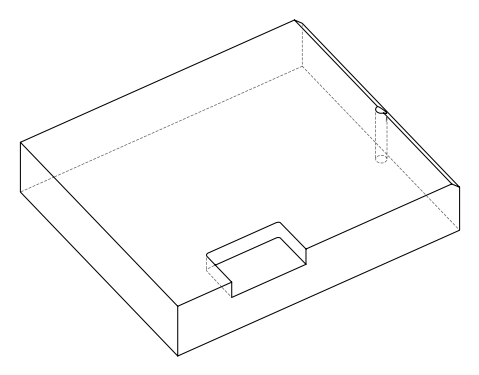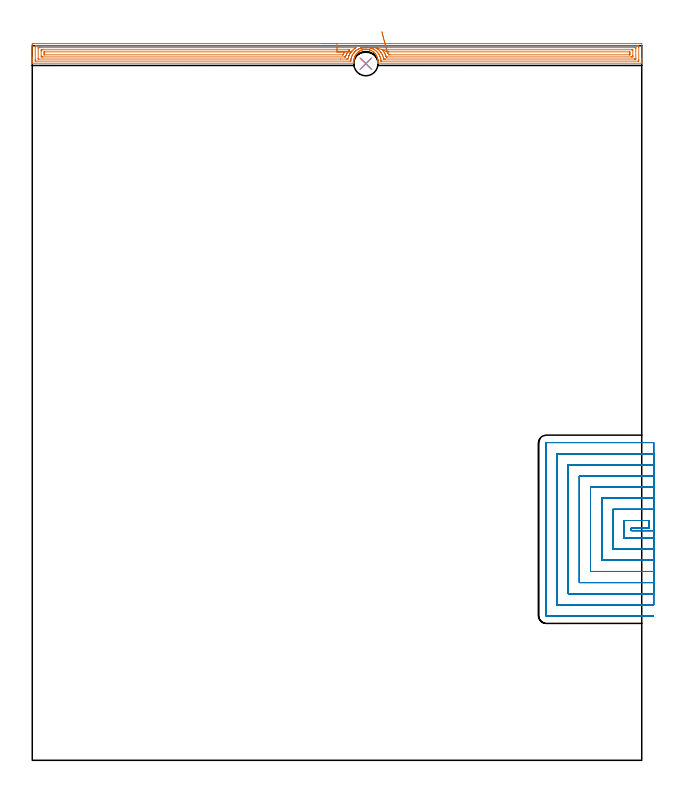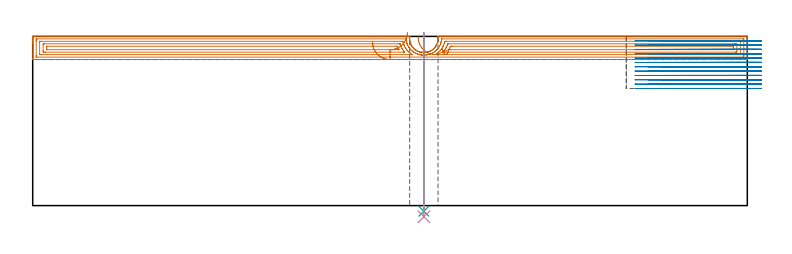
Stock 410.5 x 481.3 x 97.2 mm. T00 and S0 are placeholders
(PLAN: 4 operations, 3 tool changes, 71.1 min)
(1 AREA_MILL | FG_CHAMFER_SURFACE | UGT0205_001 | 16.59 min | 36300 mm3)
(2 MILL_SLOT | SLOT_PARTIAL_RECTANGULAR | NXT0201_013 | Follow Part, ap 2.5, ae 75% | 53.66 min | 263187 mm3)
(3 DRILL_THROUGH_HOLE_FROM_SOLID_MATERIAL | STEP1HOLE | NXT0301_065 | 0.41 min | 6582 mm3)
(4 DRILL_TO_ENLARGE_THROUGH_HOLE | STEP1HOLE | UGT0301_287 | 0.42 min | 13141 mm3)
(TOOL UGT0205_001 | Chamfer Mill 20 x 3 x 45 deg. | D20 FL50 Z2)
(TOOL NXT0201_013 | ENDMILL 10mm | D10 FL30 Z4)
(TOOL NXT0301_065 | Carbide Drill 9.4mm [860.1-0940-075A1-MM 2214] | D9.4 PA140 FL98 Z2)
(TOOL UGT0301_287 | Twist Drill 16.3 mm | D16.3 PA118 FL125 Z2)
(OP 1 AREA_MILL)
G17 G21 G94 G90
T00 M6
G54
G17 G0 G90 X195.25 Y482.8 S1061 M3
G43 Z107.2 H0
Z93.9
G94 G1 X195.288 Z93.028 F250.
X195.402 Z92.164
X195.591 Z91.312
X195.853 Z90.48
X196.187 Z89.674
X196.59 Z88.9
X197.059 Z88.164
X197.59 Z87.472
X198.179 Z86.829
X198.822 Z86.24
X199.514 Z85.708
X200.25 Z85.24
X201.024 Z84.837
X201.83 Z84.503
X202.662 Z84.241
X203.514 Z84.052
X204.378 Z83.938
X205.25 Z83.9
X409.879
X410.3 Y482.796 Z83.902
X410.49 Y482.792 Z83.906
X410.5 Y482.599 Z84.099
Y472.619 Z94.076
Y472.081 Z94.616
Y471.736 Z94.96
Y471.198 Z95.498
Y470.853 Z95.842
Y470.164 Z96.536
Y469.867 Z96.832
Y469.511 Z97.179
X410.493 Y469.503 Z97.188
X410.326 Y469.5 Z97.2
X232.951
X232.772 Y469.502 Z97.189
X232.783 Y469.676 Z97.017
X232.798 Y469.823 Z96.877
X232.803 Y469.869 Z96.831
X232.825 Y470.163 Z96.537
X232.832 Y470.259 Z96.44
X232.844 Y470.697 Z96.
X232.839 Y470.853 Z95.844
X232.832 Y471.137 Z95.561
X232.795 Y471.576 Z95.121
X232.735 Y472.014 Z94.682
X232.71 Y472.143 Z94.552
X232.65 Y472.455 Z94.242
X232.609 Y472.619 Z94.078
X232.54 Y472.894 Z93.805
X232.403 Y473.335 Z93.364
X232.341 Y473.502 Z93.197
X232.24 Y473.772 Z92.927
X232.045 Y474.228 Z92.47
X231.965 Y474.384 Z92.311
X231.937 Y474.439 Z92.258
X231.906 Y474.496 Z92.202
X231.823 Y474.65 Z92.049
X231.759 Y474.754 Z91.945
X231.715 Y474.826 Z91.871
X231.679 Y474.885 Z91.813
X231.553 Y475.093 Z91.606
X231.261 Y475.528 Z91.171
X231.164 Y475.658 Z91.04
X231.152 Y475.674 Z91.024
X230.84 Y476.046 Z90.653
X230.745 Y476.15 Z90.55
X230.512 Y476.406 Z90.293
X230.259 Y476.654 Z90.045
X230.16 Y476.739 Z89.959
X229.885 Y476.977 Z89.722
X229.499 Y477.284 Z89.416
X229.365 Y477.378 Z89.321
X228.924 Y477.659 Z89.04
X228.472 Y477.92 Z88.78
X228.223 Y478.045 Z88.655
X227.969 Y478.162 Z88.537
X227.589 Y478.31 Z88.384
X227.579 Y478.315 Z88.38
X227.34 Y478.398 Z88.299
X227.134 Y478.469 Z88.229
X226.686 Y478.597 Z88.101
X226.24 Y478.696 Z88.004
X225.793 Y478.766 Z87.927
X225.615 Y478.787 Z87.911
X225.504 Y478.798 Z87.899
X225.347 Y478.816 Z87.883
X224.9 Y478.836 Z87.853
X224.836 Y478.837 Z87.85
X224.816 Y478.838 Z87.851
X224.67 Y478.837 Z87.859
X224.669 Y478.839
X224.453 Y478.838 Z87.86
X224.015 Y478.811 Z87.883
X224.006 Y478.81 Z87.884
X223.909 Y478.801 Z87.897
X223.885 Y478.798 Z87.9
X223.559 Y478.761 Z87.935
X223.132 Y478.691 Z88.009
X223.113 Y478.688 Z88.012
X222.665 Y478.584 Z88.115
X222.602 Y478.566 Z88.133
X222.22 Y478.455 Z88.243
X222.079 Y478.406 Z88.292
X221.823 Y478.315 Z88.38
X221.551 Y478.21 Z88.49
X221.43 Y478.161 Z88.537
X221.334 Y478.118 Z88.579
X221.327 Y478.114 Z88.583
X220.876 Y477.887 Z88.811
X220.647 Y477.757 Z88.943
X220.434 Y477.636 Z89.064
X219.906 Y477.284 Z89.415
X219.541 Y477.004 Z89.695
X219.347 Y476.835 Z89.865
X219.207 Y476.712 Z89.987
X218.887 Y476.406 Z90.294
X218.647 Y476.155 Z90.545
X218.387 Y475.846 Z90.853
X218.143 Y475.527 Z91.171
X217.755 Y474.959 Z91.741
X217.578 Y474.65 Z92.049
X217.443 Y474.384 Z92.314
X217.356 Y474.214 Z92.484
X217.159 Y473.772 Z92.927
X217.071 Y473.538 Z93.162
X217.001 Y473.349 Z93.351
X216.861 Y472.922 Z93.778
X216.75 Y472.455 Z94.242
X216.682 Y472.101 Z94.595
X216.665 Y472.014 Z94.682
X216.605 Y471.576 Z95.121
X216.569 Y471.137 Z95.561
X216.561 Y470.853 Z95.844
X216.556 Y470.697 Z96.
X216.573 Y470.258 Z96.439
X216.597 Y469.97 Z96.724
X216.62 Y469.711 Z96.983
X216.631 Y469.514 Z97.178
X216.63 Y469.503 Z97.189
X216.42 Y469.5 Z97.2
X0.174
X0.007 Y469.503 Z97.188
X0. Y469.511 Z97.179
Y469.867 Z96.832
Y470.164 Z96.536
Y470.853 Z95.842
Y472.081 Z94.616
Y472.619 Z94.076
Y473.232 Z93.463
Y482.33 Z84.368
X0.002 Y482.601 Z84.097
X0.01 Y482.792 Z83.906
X0.203 Y482.799 Z83.899
X205.25 Y482.8 Z83.9
Y481.386 Z85.314
X408.092 Y481.385 Z85.315
X408.155
X408.474 Y481.379 Z85.321
X408.49 Y481.275 Z85.425
X408.497 Y481.047 Z85.653
X408.499 Y480.564 Z86.136
X408.5 Y480.161 Z86.539
X408.499 Y471.736 Z94.964
X408.497 Y471.335 Z95.365
X408.49 Y470.932 Z95.768
X408.476 Y470.921 Z95.779
X408.455 Y470.918 Z95.782
X408.403 Y470.916 Z95.784
X408.3 Y470.915 Z95.785
X408.092 Y470.914 Z95.786
X235.184 Y470.915 Z95.785
X234.991 Y470.916 Z95.784
X234.895 Y470.919 Z95.781
X234.855 Y470.921 Z95.779
X234.847 Y470.954 Z95.746
X234.788 Y471.687 Z95.013
X234.782 Y471.736 Z94.964
X234.738 Y472.061 Z94.639
X234.632 Y472.619 Z94.081
X234.605 Y472.75 Z93.95
X234.49 Y473.176 Z93.524
X234.389 Y473.502 Z93.198
X234.21 Y474.023 Z92.677
X234.058 Y474.384 Z92.316
X233.844 Y474.856 Z91.844
X233.614 Y475.267 Z91.433
X233.265 Y475.84 Z90.86
X233.049 Y476.15 Z90.55
X232.951 Y476.286 Z90.414
X232.607 Y476.698 Z90.002
X232.308 Y477.033 Z89.667
X232.057 Y477.297 Z89.403
X231.735 Y477.601 Z89.099
X231.373 Y477.916 Z88.784
X231.259 Y478.01 Z88.69
X231.164 Y478.086 Z88.614
X231.01 Y478.2 Z88.5
X230.539 Y478.533 Z88.167
X230.27 Y478.701 Z87.999
X230.106 Y478.798 Z87.902
X229.64 Y479.059 Z87.641
X229.377 Y479.192 Z87.508
X229.105 Y479.318 Z87.382
X228.658 Y479.509 Z87.191
X228.483 Y479.573 Z87.127
X228.174 Y479.681 Z87.019
X227.589 Y479.857 Z86.843
X227.341 Y479.927 Z86.773
X226.696 Y480.066 Z86.634
X226.229 Y480.142 Z86.558
X225.802 Y480.191 Z86.509
X225.243 Y480.234 Z86.466
X224.909 Y480.25 Z86.45
X224.339 Y480.244 Z86.456
X224.015 Y480.226 Z86.474
X223.508 Y480.182 Z86.518
X223.325 Y480.162 Z86.538
X223.122 Y480.136 Z86.564
X222.728 Y480.07 Z86.63
X222.228 Y479.964 Z86.736
X221.997 Y479.91 Z86.79
X221.334 Y479.722 Z86.978
X221.303 Y479.712 Z86.988
X221.214 Y479.681 Z87.019
X220.653 Y479.472 Z87.228
X220.565 Y479.437 Z87.263
X220.441 Y479.383 Z87.317
X220.04 Y479.195 Z87.505
X219.547 Y478.942 Z87.758
X219.454 Y478.89 Z87.81
X219.296 Y478.798 Z87.902
X218.905 Y478.55 Z88.15
X218.654 Y478.384 Z88.316
X218.378 Y478.188 Z88.512
X218.023 Y477.916 Z88.784
X217.88 Y477.797 Z88.903
X217.76 Y477.692 Z89.008
X217.419 Y477.37 Z89.33
X217.08 Y477.033 Z89.667
X216.977 Y476.924 Z89.776
X216.866 Y476.8 Z89.9
X216.576 Y476.437 Z90.263
X216.358 Y476.15 Z90.55
X216.199 Y475.926 Z90.774
X215.973 Y475.596 Z91.104
X215.849 Y475.389 Z91.311
X215.782 Y475.267 Z91.433
X215.543 Y474.809 Z91.891
X215.344 Y474.384 Z92.316
X215.264 Y474.202 Z92.498
X215.079 Y473.74 Z92.96
X215.019 Y473.561 Z93.139
X215. Y473.502 Z93.198
X214.898 Y473.153 Z93.547
X214.826 Y472.869 Z93.831
X214.773 Y472.619 Z94.081
X214.681 Y472.13 Z94.57
X214.627 Y471.736 Z94.964
X214.586 Y471.34 Z95.36
X214.554 Y470.989 Z95.711
X214.541 Y470.921 Z95.779
X214.497 Y470.919 Z95.781
X214.394 Y470.916 Z95.784
X214.186 Y470.914 Z95.786
X214.124
X2.408 Y470.915 Z95.785
X2.346
X2.026 Y470.921 Z95.779
X2.01 Y471.025 Z95.675
X2.003 Y471.253 Z95.447
X2.001 Y471.736 Z94.964
X2. Y472.139 Z94.561
X2.001 Y480.564 Z86.136
X2.003 Y480.965 Z85.735
X2.01 Y481.368 Z85.332
X2.024 Y481.379 Z85.321
X2.045 Y481.382 Z85.318
X2.096 Y481.384 Z85.316
X2.2 Y481.385 Z85.315
X2.408 Y481.386 Z85.314
X205.25
Y479.972 Z86.728
X217.627 Y479.971 Z86.729
X217.76 Y479.969 Z86.731
X217.957 Y479.965 Z86.735
X218.115 Y479.955 Z86.745
X217.682 Y479.681 Z87.019
X217.199 Y479.355 Z87.345
X216.866 Y479.118 Z87.582
X216.685 Y478.978 Z87.722
X216.461 Y478.798 Z87.902
X216.202 Y478.573 Z88.127
X215.973 Y478.367 Z88.333
X215.742 Y478.144 Z88.556
X215.515 Y477.916 Z88.784
X215.303 Y477.694 Z89.006
X215.079 Y477.439 Z89.261
X214.897 Y477.213 Z89.487
X214.757 Y477.033 Z89.667
X214.516 Y476.706 Z89.994
X214.186 Y476.236 Z90.464
X214.152 Y476.184 Z90.516
X214.132 Y476.15 Z90.55
X213.834 Y475.615 Z91.085
X213.652 Y475.267 Z91.433
X213.537 Y475.026 Z91.674
X213.292 Y474.487 Z92.213
X213.263 Y474.413 Z92.287
X213.253 Y474.384 Z92.316
X213.038 Y473.753 Z92.947
X212.959 Y473.502 Z93.198
X212.847 Y473.058 Z93.642
X212.747 Y472.619 Z94.081
X212.684 Y472.337 Z94.363
X212.399 Y472.334 Z94.366
X211.798 Y472.33 Z94.37
X207.689 Y472.328 Z94.372
X4.489 Y472.329 Z94.371
X4.196 Y472.33 Z94.37
X4.098 Y472.332 Z94.368
X4.022 Y472.335 Z94.365
X4.01 Y472.341 Z94.359
X4.006 Y472.371 Z94.329
X4.003 Y472.426 Z94.274
X4.001 Y472.619 Z94.081
X4. Y472.812 Z93.888
X4.001 Y479.681 Z87.019
X4.003 Y479.871 Z86.829
X4.01 Y479.937 Z86.763
X4.02 Y479.965 Z86.735
X4.049 Y479.966 Z86.734
X4.196 Y479.969 Z86.731
X4.795 Y479.971 Z86.729
X5.089 Y479.972 Z86.728
X205.25
Y478.557 Z88.143
X213.125
X213.292 Y478.556 Z88.144
X213.54 Y478.554 Z88.146
X213.655 Y478.551 Z88.149
X213.615 Y478.479 Z88.221
X213.217 Y477.99 Z88.71
X213.159 Y477.916 Z88.784
X212.835 Y477.484 Z89.216
X212.51 Y477.033 Z89.667
X212.465 Y476.968 Z89.732
X212.399 Y476.869 Z89.831
X212.131 Y476.414 Z90.286
X211.982 Y476.15 Z90.55
X211.819 Y475.84 Z90.86
X211.541 Y475.267 Z91.433
X211.53 Y475.243 Z91.457
X211.505 Y475.187 Z91.513
X211.278 Y474.609 Z92.091
X211.196 Y474.384 Z92.316
X211.01 Y473.857 Z92.843
X210.984 Y473.788 Z92.912
X210.969 Y473.75 Z92.95
X210.935 Y473.749 Z92.951
X210.611 Y473.745 Z92.955
X210.367 Y473.743 Z92.957
X6.876
X6.631 Y473.744 Z92.956
X6.128 Y473.748 Z92.952
X6.013 Y473.75 Z92.95
X6. Y474.384 Z92.316
Y477.898 Z88.802
Y477.916 Z88.784
X6.01 Y478.348 Z88.352
X6.02 Y478.55 Z88.15
X6.231 Y478.553 Z88.147
X6.876 Y478.557 Z88.143
X7.12
X205.25
Y477.143 Z89.557
X209.83
X210.053 Y477.142 Z89.558
X210.202 Y477.141 Z89.559
X210.32 Y477.137 Z89.563
X210.374 Y477.134 Z89.566
X210.371 Y477.127 Z89.573
X210.321 Y477.033 Z89.667
X210.109 Y476.646 Z90.054
X209.851 Y476.15 Z90.55
X209.807 Y476.062 Z90.638
X209.718 Y475.872 Z90.828
X209.454 Y475.267 Z91.433
X209.42 Y475.195 Z91.505
X209.405 Y475.165 Z91.535
X209.271 Y475.162 Z91.538
X209.048 Y475.158 Z91.542
X208.936 Y475.157 Z91.543
X208.824
X8.328 Y475.158 Z91.542
X8.179 Y475.159 Z91.541
X8.061 Y475.163 Z91.537
X8.009 Y475.167 Z91.533
X8.007 Y475.175 Z91.525
X8.004 Y475.267 Z91.433
X8. Y475.922 Z90.778
Y476.15 Z90.55
X8.001 Y476.805 Z89.895
X8.004 Y477.033 Z89.667
X8.007 Y477.114 Z89.586
X8.009 Y477.129 Z89.571
X8.069 Y477.136 Z89.564
X8.217 Y477.139 Z89.561
X8.44 Y477.142 Z89.558
X205.25 Y477.143 Z89.557
X206.122 Z89.595
X206.987 Z89.709
X207.838 Z89.898
X208.67 Z90.16
X209.476 Z90.494
X210.25 Z90.897
X210.986 Z91.365
X211.678 Z91.896
X212.321 Z92.486
X212.91 Z93.129
X213.442 Z93.821
X213.91 Z94.557
X214.313 Z95.331
X214.647 Z96.137
X214.909 Z96.969
X215.098 Z97.82
X215.212 Z98.685
X215.25 Z99.557
G0 X221.457 Y479.811 Z96.89
G1 X221.481 Y479.812 Z96.018
X221.582 Y479.813 Z95.151
X221.757 Y479.816 Z94.297
X222.006 Y479.82 Z93.461
X222.328 Y479.825 Z92.65
X222.718 Y479.831 Z91.87
X223.175 Y479.838 Z91.127
X223.696 Y479.846 Z90.426
X224.275 Y479.855 Z89.774
X224.909 Y479.865 Z89.175
X225.592 Y479.876 Z88.633
X226.321 Y479.887 Z88.153
X227.088 Y479.899 Z87.738
X227.889 Y479.912 Z87.392
X228.716 Y479.925 Z87.116
X229.565 Y479.938 Z86.914
X230.428 Y479.951 Z86.787
X231.298 Y479.965 Z86.735
X231.47 Y479.967 Z86.733
X231.765 Y479.97 Z86.73
X232.057 Y479.971 Z86.729
X232.657 Y479.972 Z86.728
X406.011 Y479.971 Z86.729
X406.304 Y479.97 Z86.73
X406.402 Y479.968 Z86.732
X406.478 Y479.965 Z86.735
X406.49 Y479.959 Z86.741
X406.494 Y479.929 Z86.771
X406.497 Y479.874 Z86.826
X406.499 Y479.681 Z87.019
X406.5 Y479.488 Z87.212
X406.499 Y472.619 Z94.081
X406.497 Y472.429 Z94.271
X406.49 Y472.363 Z94.337
X406.48 Y472.335 Z94.365
X406.451 Y472.334 Z94.366
X406.304 Y472.331 Z94.369
X405.704 Y472.329 Z94.371
X405.411 Y472.328 Z94.372
X237.712 Y472.329 Z94.371
X237.419
X236.814 Y472.333 Z94.367
X236.732 Y472.335 Z94.365
X236.712 Y472.353 Z94.347
X236.683 Y472.463 Z94.237
X236.65 Y472.619 Z94.081
X236.525 Y473.199 Z93.501
X236.442 Y473.502 Z93.198
X236.409 Y473.616 Z93.084
X236.139 Y474.384 Z92.316
X235.871 Y475.03 Z91.67
X235.756 Y475.267 Z91.433
X235.632 Y475.512 Z91.188
X235.248 Y476.15 Z90.55
X235.05 Y476.464 Z90.236
X234.738 Y476.923 Z89.777
X234.652 Y477.033 Z89.667
X234.288 Y477.477 Z89.223
X233.887 Y477.916 Z88.784
X233.844 Y477.96 Z88.74
X232.992 Y478.757 Z87.943
X232.951 Y478.793 Z87.907
X232.944 Y478.798 Z87.902
X232.446 Y479.184 Z87.516
X232.057 Y479.455 Z87.245
X231.722 Y479.681 Z87.019
X231.513 Y479.821 Z86.879
X231.298 Y479.965 Z86.735
X235.709 Y478.552 Z88.148
X235.727 Y478.553 Z88.147
X235.783 Y478.556 Z88.144
X235.876 Y478.557 Z88.143
X403.624
X403.869 Y478.556 Z88.144
X404.372 Y478.552 Z88.148
X404.487 Y478.55 Z88.15
X404.5 Y477.916 Z88.784
Y474.402 Z92.298
Y474.384 Z92.316
X404.49 Y473.952 Z92.748
X404.48 Y473.75 Z92.95
X404.269 Y473.747 Z92.953
X403.624 Y473.743 Z92.957
X403.38
X238.962
X238.637 Y473.745 Z92.955
X238.475 Y473.748 Z92.952
X238.441 Y473.749 Z92.951
X238.417 Y473.782 Z92.918
X238.379 Y473.886 Z92.814
X238.312 Y474.074 Z92.626
X238.205 Y474.384 Z92.316
X238.149 Y474.546 Z92.154
X237.851 Y475.267 Z91.433
X237.728 Y475.549 Z91.151
X237.439 Y476.13 Z90.57
X237.419 Y476.164 Z90.536
X236.881 Y477.033 Z89.667
X236.525 Y477.55 Z89.15
X236.234 Y477.916 Z88.784
X236.042 Y478.149 Z88.551
X235.746 Y478.503 Z88.197
X235.709 Y478.552 Z88.148
X239.032 Y477.137 Z89.563
X239.095 Y477.139 Z89.561
X239.206 Y477.141 Z89.559
X239.988 Y477.143 Z89.557
X240.099
X402.172 Y477.142 Z89.558
X402.32 Y477.141 Z89.559
X402.439 Y477.137 Z89.563
X402.491 Y477.133 Z89.567
X402.493 Y477.125 Z89.575
X402.496 Y477.033 Z89.667
X402.5 Y476.378 Z90.322
Y476.15 Z90.55
X402.499 Y475.495 Z91.205
X402.496 Y475.267 Z91.433
X402.493 Y475.186 Z91.514
X402.491 Y475.171 Z91.529
X402.431 Y475.164 Z91.536
X402.283 Y475.161 Z91.539
X402.06 Y475.158 Z91.542
X240.993 Y475.157 Z91.543
X240.209 Y475.159 Z91.541
X240.099 Y475.16 Z91.54
X239.995 Y475.164 Z91.536
X239.949 Y475.267 Z91.433
X239.833 Y475.53 Z91.17
X239.547 Y476.15 Z90.55
X239.206 Y476.8 Z89.9
X239.075 Y477.033 Z89.667
X239.044 Y477.091 Z89.609
X239.032 Y477.137 Z89.563
X238.866 Y477.768 Z88.985
X238.688 Y478.446 Z88.465
X238.499 Y479.165 Z88.009
X238.301 Y479.92 Z87.619
X238.094 Y480.705 Z87.299
X237.882 Y481.514 Z87.05
X237.665 Y482.34 Z86.876
X237.445 Y483.178 Z86.776
X237.223 Y484.022 Z86.753
X237.002 Y484.864 Z86.805
X236.783 Y485.699 Z86.934
X236.567 Y486.519 Z87.137
X236.357 Y487.32 Z87.413
X236.154 Y488.094 Z87.76
X235.959 Y488.836 Z88.176
X235.774 Y489.54 Z88.657
X235.6 Y490.2 Z89.199
X235.439 Y490.813 Z89.799
G0 Z107.2
M5
M2
(OP 2 MILL_SLOT)
G17 G21 G94 G90
T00 M6
G54
G17 G0 G90 X418.5 Y154.7 S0 M3
G43 Z107.2 H0
Z94.708
G94 G1 X415.5 F250.
X403.5 F500.
Y156.5
X415.5
Y161.5
X398.5
Y149.7
X415.5
X418.5 F250.
Y169.
X415.5
X391. F500.
Y142.2
X415.5
X418.5 F250.
Y176.5
X415.5
X383.5 F500.
Y134.7
X415.5
X418.5 F250.
Y184.
X415.5
X376. F500.
Y127.2
X415.5
X418.5 F250.
Y191.5
X415.5
X368.5 F500.
Y119.7
X415.5
X418.5 F250.
Y199.
X415.5
X361. F500.
Y112.2
X415.5
X418.5 F250.
Y206.5
X415.5
X353.5 F500.
Y104.7
X415.5
X418.5 F250.
Y214.
X415.5
X346.3 F500.
G3 X346. Y213.7 R0.3
G1 Y97.5
G3 X346.3 Y97.2 R0.3
G1 X415.5
X418.5 F250.
G0 Y154.7 Z92.217
G1 X415.5
X403.5 F500.
Y156.5
X415.5
Y161.5
X398.5
Y149.7
X415.5
X418.5 F250.
Y169.
X415.5
X391. F500.
Y142.2
X415.5
X418.5 F250.
Y176.5
X415.5
X383.5 F500.
Y134.7
X415.5
X418.5 F250.
Y184.
X415.5
X376. F500.
Y127.2
X415.5
X418.5 F250.
Y191.5
X415.5
X368.5 F500.
Y119.7
X415.5
X418.5 F250.
Y199.
X415.5
X361. F500.
Y112.2
X415.5
X418.5 F250.
Y206.5
X415.5
X353.5 F500.
Y104.7
X415.5
X418.5 F250.
Y214.
X415.5
X346.3 F500.
G3 X346. Y213.7 R0.3
G1 Y97.5
G3 X346.3 Y97.2 R0.3
G1 X415.5
X418.5 F250.
G0 Y154.7 Z89.725
G1 X415.5
X403.5 F500.
Y156.5
X415.5
Y161.5
X398.5
Y149.7
X415.5
X418.5 F250.
Y169.
X415.5
X391. F500.
Y142.2
X415.5
X418.5 F250.
Y176.5
X415.5
X383.5 F500.
Y134.7
X415.5
X418.5 F250.
Y184.
X415.5
X376. F500.
Y127.2
X415.5
X418.5 F250.
Y191.5
X415.5
X368.5 F500.
Y119.7
X415.5
X418.5 F250.
Y199.
X415.5
X361. F500.
Y112.2
X415.5
X418.5 F250.
Y206.5
X415.5
X353.5 F500.
Y104.7
X415.5
X418.5 F250.
Y214.
X415.5
X346.3 F500.
G3 X346. Y213.7 R0.3
G1 Y97.5
G3 X346.3 Y97.2 R0.3
G1 X415.5
X418.5 F250.
G0 Y154.7 Z87.233
G1 X415.5
X403.5 F500.
Y156.5
X415.5
Y161.5
X398.5
Y149.7
X415.5
X418.5 F250.
Y169.
X415.5
X391. F500.
Y142.2
X415.5
X418.5 F250.
Y176.5
X415.5
X383.5 F500.
Y134.7
X415.5
X418.5 F250.
Y184.
X415.5
X376. F500.
Y127.2
X415.5
X418.5 F250.
Y191.5
X415.5
X368.5 F500.
Y119.7
X415.5
X418.5 F250.
Y199.
X415.5
X361. F500.
Y112.2
X415.5
X418.5 F250.
Y206.5
X415.5
X353.5 F500.
Y104.7
X415.5
X418.5 F250.
Y214.
X415.5
X346.3 F500.
G3 X346. Y213.7 R0.3
G1 Y97.5
G3 X346.3 Y97.2 R0.3
G1 X415.5
X418.5 F250.
G0 Y154.7 Z84.742
G1 X415.5
X403.5 F500.
Y156.5
X415.5
Y161.5
X398.5
Y149.7
X415.5
X418.5 F250.
Y169.
X415.5
X391. F500.
Y142.2
X415.5
X418.5 F250.
Y176.5
X415.5
X383.5 F500.
Y134.7
X415.5
X418.5 F250.
Y184.
X415.5
X376. F500.
Y127.2
X415.5
X418.5 F250.
Y191.5
X415.5
X368.5 F500.
Y119.7
X415.5
X418.5 F250.
Y199.
X415.5
X361. F500.
Y112.2
X415.5
X418.5 F250.
Y206.5
X415.5
X353.5 F500.
Y104.7
X415.5
X418.5 F250.
Y214.
X415.5
X346.3 F500.
G3 X346. Y213.7 R0.3
G1 Y97.5
G3 X346.3 Y97.2 R0.3
G1 X415.5
X418.5 F250.
G0 Y154.7 Z82.25
G1 X415.5
X403.5 F500.
Y156.5
X415.5
Y161.5
X398.5
Y149.7
X415.5
X418.5 F250.
Y169.
X415.5
X391. F500.
Y142.2
X415.5
X418.5 F250.
Y176.5
X415.5
X383.5 F500.
Y134.7
X415.5
X418.5 F250.
Y184.
X415.5
X376. F500.
Y127.2
X415.5
X418.5 F250.
Y191.5
X415.5
X368.5 F500.
Y119.7
X415.5
X418.5 F250.
Y199.
X415.5
X361. F500.
Y112.2
X415.5
X418.5 F250.
Y206.5
X415.5
X353.5 F500.
Y104.7
X415.5
X418.5 F250.
Y214.
X415.5
X346.3 F500.
G3 X346. Y213.7 R0.3
G1 Y97.5
G3 X346.3 Y97.2 R0.3
G1 X415.5
X418.5 F250.
G0 Y154.7 Z79.758
G1 X415.5
X403.5 F500.
Y156.5
X415.5
Y161.5
X398.5
Y149.7
X415.5
X418.5 F250.
Y169.
X415.5
X391. F500.
Y142.2
X415.5
X418.5 F250.
Y176.5
X415.5
X383.5 F500.
Y134.7
X415.5
X418.5 F250.
Y184.
X415.5
X376. F500.
Y127.2
X415.5
X418.5 F250.
Y191.5
X415.5
X368.5 F500.
Y119.7
X415.5
X418.5 F250.
Y199.
X415.5
X361. F500.
Y112.2
X415.5
X418.5 F250.
Y206.5
X415.5
X353.5 F500.
Y104.7
X415.5
X418.5 F250.
Y214.
X415.5
X346.3 F500.
G3 X346. Y213.7 R0.3
G1 Y97.5
G3 X346.3 Y97.2 R0.3
G1 X415.5
X418.5 F250.
G0 Y154.7 Z77.267
G1 X415.5
X403.5 F500.
Y156.5
X415.5
Y161.5
X398.5
Y149.7
X415.5
X418.5 F250.
Y169.
X415.5
X391. F500.
Y142.2
X415.5
X418.5 F250.
Y176.5
X415.5
X383.5 F500.
Y134.7
X415.5
X418.5 F250.
Y184.
X415.5
X376. F500.
Y127.2
X415.5
X418.5 F250.
Y191.5
X415.5
X368.5 F500.
Y119.7
X415.5
X418.5 F250.
Y199.
X415.5
X361. F500.
Y112.2
X415.5
X418.5 F250.
Y206.5
X415.5
X353.5 F500.
Y104.7
X415.5
X418.5 F250.
Y214.
X415.5
X346.3 F500.
G3 X346. Y213.7 R0.3
G1 Y97.5
G3 X346.3 Y97.2 R0.3
G1 X415.5
X418.5 F250.
G0 Y154.7 Z74.775
G1 X415.5
X403.5 F500.
Y156.5
X415.5
Y161.5
X398.5
Y149.7
X415.5
X418.5 F250.
Y169.
X415.5
X391. F500.
Y142.2
X415.5
X418.5 F250.
Y176.5
X415.5
X383.5 F500.
Y134.7
X415.5
X418.5 F250.
Y184.
X415.5
X376. F500.
Y127.2
X415.5
X418.5 F250.
Y191.5
X415.5
X368.5 F500.
Y119.7
X415.5
X418.5 F250.
Y199.
X415.5
X361. F500.
Y112.2
X415.5
X418.5 F250.
Y206.5
X415.5
X353.5 F500.
Y104.7
X415.5
X418.5 F250.
Y214.
X415.5
X346.3 F500.
G3 X346. Y213.7 R0.3
G1 Y97.5
G3 X346.3 Y97.2 R0.3
G1 X415.5
X418.5 F250.
G0 Y154.7 Z72.283
G1 X415.5
X403.5 F500.
Y156.5
X415.5
Y161.5
X398.5
Y149.7
X415.5
X418.5 F250.
Y169.
X415.5
X391. F500.
Y142.2
X415.5
X418.5 F250.
Y176.5
X415.5
X383.5 F500.
Y134.7
X415.5
X418.5 F250.
Y184.
X415.5
X376. F500.
Y127.2
X415.5
X418.5 F250.
Y191.5
X415.5
X368.5 F500.
Y119.7
X415.5
X418.5 F250.
Y199.
X415.5
X361. F500.
Y112.2
X415.5
X418.5 F250.
Y206.5
X415.5
X353.5 F500.
Y104.7
X415.5
X418.5 F250.
Y214.
X415.5
X346.3 F500.
G3 X346. Y213.7 R0.3
G1 Y97.5
G3 X346.3 Y97.2 R0.3
G1 X415.5
X418.5 F250.
G0 Y154.7 Z69.792
G1 X415.5
X403.5 F500.
Y156.5
X415.5
Y161.5
X398.5
Y149.7
X415.5
X418.5 F250.
Y169.
X415.5
X391. F500.
Y142.2
X415.5
X418.5 F250.
Y176.5
X415.5
X383.5 F500.
Y134.7
X415.5
X418.5 F250.
Y184.
X415.5
X376. F500.
Y127.2
X415.5
X418.5 F250.
Y191.5
X415.5
X368.5 F500.
Y119.7
X415.5
X418.5 F250.
Y199.
X415.5
X361. F500.
Y112.2
X415.5
X418.5 F250.
Y206.5
X415.5
X353.5 F500.
Y104.7
X415.5
X418.5 F250.
Y214.
X415.5
X346.3 F500.
G3 X346. Y213.7 R0.3
G1 Y97.5
G3 X346.3 Y97.2 R0.3
G1 X415.5
X418.5 F250.
G0 Y154.7 Z67.3
G1 X415.5
X403.5 F500.
Y156.5
X415.5
Y161.5
X398.5
Y149.7
X415.5
X418.5 F250.
Y169.
X415.5
X391. F500.
Y142.2
X415.5
X418.5 F250.
Y176.5
X415.5
X383.5 F500.
Y134.7
X415.5
X418.5 F250.
Y184.
X415.5
X376. F500.
Y127.2
X415.5
X418.5 F250.
Y191.5
X415.5
X368.5 F500.
Y119.7
X415.5
X418.5 F250.
Y199.
X415.5
X361. F500.
Y112.2
X415.5
X418.5 F250.
Y206.5
X415.5
X353.5 F500.
Y104.7
X415.5
X418.5 F250.
Y214.
X415.5
X346.3 F500.
G3 X346. Y213.7 R0.3
G1 Y97.5
G3 X346.3 Y97.2 R0.3
G1 X415.5
X418.5 F250.
G0 Z107.2
M5
M2
(OP 3 DRILL_THROUGH_HOLE_FROM_SOLID_MATERIAL)
G17 G21 G94 G90
T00 M6
G54
G17 G0 G90 X224.7 Y469.2 S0 M3
G43 Z107.2 H1
G94 G81 G98 Z-3.211 F250. R99.2
G80
M5
M2
(OP 4 DRILL_TO_ENLARGE_THROUGH_HOLE)
G17 G21 G94 G90
T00 M6
G54
G17 G0 G90 X224.7 Y469.2 S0 M3
G43 Z107.2 H0
G94 G73 G98 Z-6.397 F250. Q14.8 R99.2
G80
M5
M2
